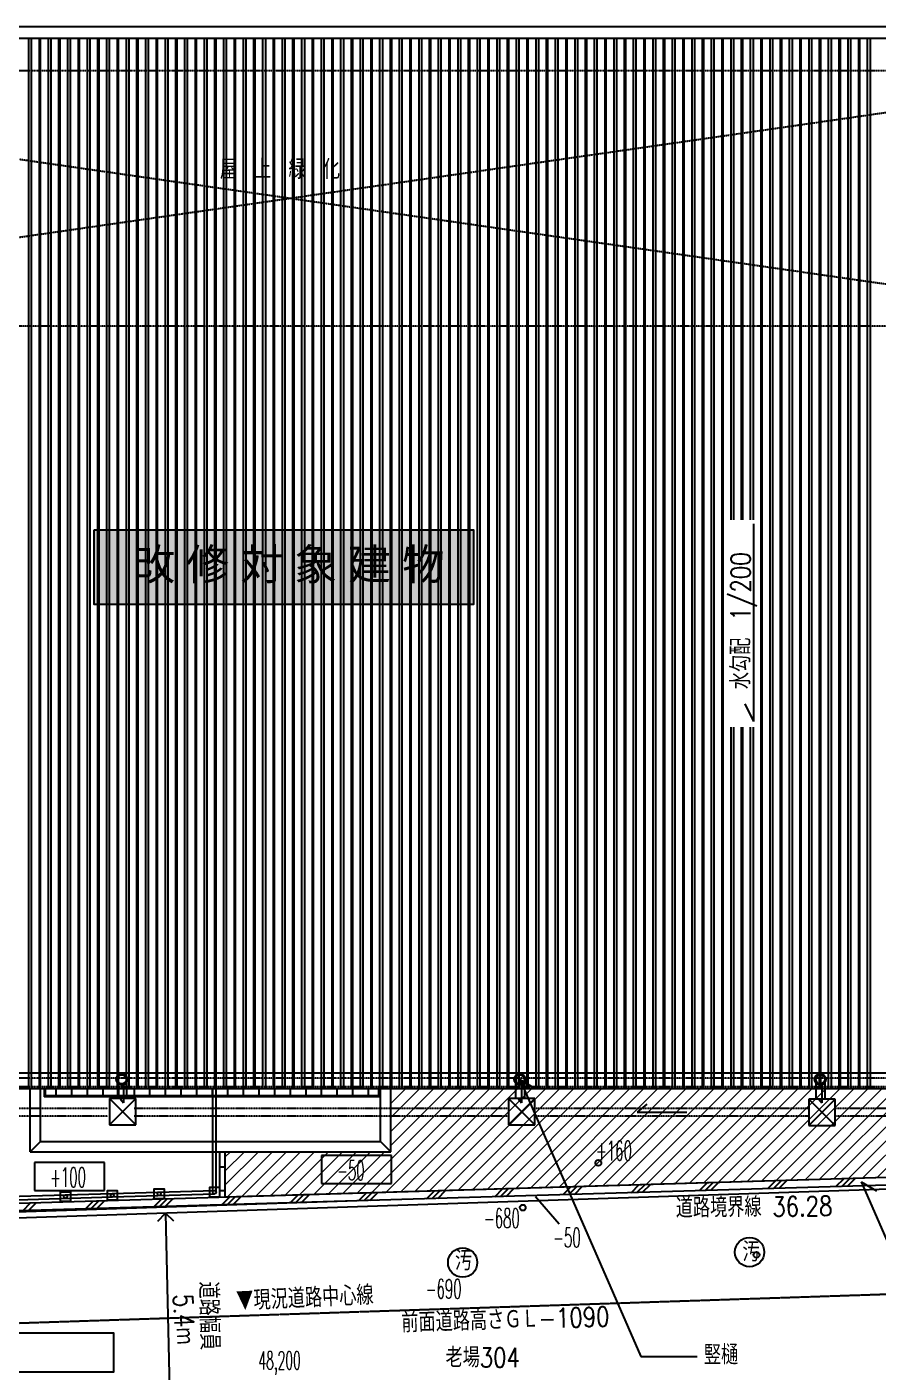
# Model space of a CAD drawing. Header units: millimetres. Extents: x 5204 to 163252, y 3613 to 115772.
# Drawn here: x 55657 to 77475, y 27485 to 61975 of the extents above; entities that cross this region are included whole.
import ezdxf
from ezdxf.enums import TextEntityAlignment as Align

# ---------------------------------------------------------------- set-up
doc = ezdxf.new("R2010")
doc.units = ezdxf.units.MM
doc.header["$LTSCALE"] = 0.2
doc.header["$PDMODE"] = 1
doc.linetypes.add('CENTER', pattern=[50.8, 31.75, -6.35, 6.35, -6.35])
doc.linetypes.add('HIDDEN', pattern=[0.375, 0.25, -0.125])
for name, color, linetype in [('0-0', 7, 'Continuous'), ('0-1', 7, 'Continuous'), ('1_文字', 3, 'Continuous'), ('92 設備記述', 3, 'Continuous'), ('A_緑地', 3, 'Continuous'), ('G0-MOJI', 7, 'Continuous')]:
    doc.layers.add(name, color=color, linetype=linetype)
doc.layers.add('A_通芯', color=8, linetype='Continuous', plot=False)
doc.styles.get("Standard").update_dxf_attribs({"font": 'simplex.shx', "width": 0.8, "height": 700, "bigfont": 'extfont2.shx'})
doc.styles.add('Standard-A', font='romans.shx', dxfattribs={"bigfont": 'extfont2.shx'})
doc.styles.add('丸ゴチック', font='HGRSMP.TTF')

msp = doc.modelspace()

# ---------------------------------------------------------------- hatches: boundary and pattern name
at = {"layer": '1_文字', "true_color": 0xffffff}
h = msp.add_hatch(color=7, dxfattribs=at)
h.dxf.hatch_style = 1
h.paths.add_polyline_path([(67101, 49083), (57382, 49083), (57382, 47167), (67101, 47167)])
at = {"layer": 'A_緑地', "lineweight": 5, "true_color": 0x00ff00}
h = msp.add_hatch(dxfattribs=at)
h.set_pattern_fill('ANSI31', color=3, scale=80)
h.set_pattern_definition([(45, (-146691.18, 5533.57), (-179.60512, 179.60512), [])])
h.paths.add_polyline_path([(86412, 34895), (86222, 34895), (86222, 34745), (64985, 34745), (64985, 33132), (60742, 33132), (60742, 31977), (88668, 32805), (90561, 34966), (89106, 45826), (89061, 45821), (88283, 51492), (87561, 51492), (87561, 42602), (86412, 42602)])

# ---------------------------------------------------------------- linework, layer by layer
at = {"layer": '0-0', "color": 7, "linetype": 'Continuous'}
for p, q in [((76395, 32241), (76601, 32447)), ((76541, 32245), (76747, 32452)), ((76687, 32250), (76893, 32456)), ((64153, 31878), (64359, 32084)), ((64298, 31882), (64505, 32088)), ((64444, 31887), (64650, 32093)), ((65901, 31930), (66108, 32136)), ((66047, 31934), (66253, 32140)), ((66193, 31938), (66399, 32145)), ((67650, 31982), (67857, 32188)), ((67796, 31986), (68002, 32192)), ((67942, 31990), (68148, 32197)), ((69399, 32034), (69606, 32240)), ((69545, 32038), (69751, 32244)), ((69691, 32042), (69897, 32248)), ((71148, 32085), (71354, 32292)), ((71294, 32090), (71500, 32296)), ((71440, 32094), (71646, 32300)), ((72897, 32137), (73103, 32343)), ((73043, 32142), (73249, 32348)), ((73189, 32146), (73395, 32352)), ((74646, 32189), (74852, 32395)), ((74792, 32193), (74998, 32400)), ((74938, 32198), (75144, 32404)), ((55554, 31623), (55760, 31829)), ((55699, 31627), (55906, 31833)), ((57157, 31670), (57363, 31877)), ((57303, 31675), (57509, 31881)), ((57448, 31679), (57655, 31885)), ((58906, 31722), (59112, 31929)), ((59052, 31727), (59258, 31933)), ((59197, 31731), (59403, 31937)), ((60655, 31774), (60861, 31980)), ((60800, 31779), (61007, 31985)), ((60946, 31783), (61152, 31989)), ((62404, 31826), (62610, 32032)), ((62549, 31830), (62756, 32037)), ((62695, 31835), (62901, 32041))]:
    msp.add_line(p, q, dxfattribs=at)
at = {"layer": '0-1', "color": 7, "linetype": 'Continuous'}
for p, q in [((86162, 61975), (38322, 61975)), ((86162, 61675), (38322, 61675)), ((55977, 34745), (55977, 61675)), ((56007, 34745), (56007, 61675)), ((56477, 34745), (56477, 61675)), ((56507, 34745), (56507, 61675)), ((56977, 34745), (56977, 61675)), ((57007, 34745), (57007, 61675)), ((57477, 34745), (57477, 61675)), ((57507, 34745), (57507, 61675)), ((57977, 34745), (57977, 61675)), ((58007, 34745), (58007, 61675)), ((58477, 34745), (58477, 61675)), ((58507, 34745), (58507, 61675)), ((58977, 34745), (58977, 61675)), ((59007, 34745), (59007, 61675)), ((59477, 34745), (59477, 61675)), ((59507, 34745), (59507, 61675)), ((59977, 34745), (59977, 61675)), ((60007, 34745), (60007, 61675)), ((60477, 34745), (60477, 61675)), ((60507, 34745), (60507, 61675)), ((60977, 34745), (60977, 61675)), ((61007, 34745), (61007, 61675)), ((61477, 34745), (61477, 61675)), ((61507, 34745), (61507, 61675)), ((61977, 34745), (61977, 61675)), ((62007, 34745), (62007, 61675)), ((62477, 34745), (62477, 61675)), ((62507, 34745), (62507, 61675)), ((62977, 34745), (62977, 61675)), ((63007, 34745), (63007, 61675)), ((63477, 34745), (63477, 61675)), ((63507, 34745), (63507, 61675)), ((63977, 34745), (63977, 61675)), ((64007, 34745), (64007, 61675)), ((64477, 34745), (64477, 61675)), ((64507, 34745), (64507, 61675)), ((64977, 34745), (64977, 61675)), ((65007, 34745), (65007, 61675)), ((65477, 34745), (65477, 61675)), ((65507, 34745), (65507, 61675)), ((65977, 34745), (65977, 61675)), ((66007, 34745), (66007, 61675)), ((66477, 34745), (66477, 61675)), ((66507, 34745), (66507, 61675)), ((66977, 34745), (66977, 61675)), ((67007, 34745), (67007, 61675)), ((67477, 34745), (67477, 61675)), ((67507, 34745), (67507, 61675)), ((67977, 34745), (67977, 61675)), ((68007, 34745), (68007, 61675)), ((68477, 34745), (68477, 61675)), ((68507, 34745), (68507, 61675)), ((68977, 34745), (68977, 61675)), ((69007, 34745), (69007, 61675)), ((69477, 34745), (69477, 61675)), ((69507, 34745), (69507, 61675)), ((69977, 34745), (69977, 61675)), ((70007, 34745), (70007, 61675)), ((70477, 34745), (70477, 61675)), ((70507, 34745), (70507, 61675)), ((70977, 34745), (70977, 61675)), ((71007, 34745), (71007, 61675)), ((71477, 34745), (71477, 61675)), ((71507, 34745), (71507, 61675)), ((71977, 34745), (71977, 61675)), ((72007, 34745), (72007, 61675)), ((72477, 34745), (72477, 61675)), ((72507, 34745), (72507, 61675)), ((72977, 34745), (72977, 61675)), ((73007, 34745), (73007, 61675)), ((73477, 34745), (73477, 61675)), ((73507, 34745), (73507, 61675)), ((73977, 49336), (73977, 61675)), ((74007, 49336), (74007, 61675)), ((74477, 34745), (74477, 61675)), ((74507, 34745), (74507, 61675)), ((74977, 34745), (74977, 61675)), ((75007, 34745), (75007, 61675)), ((75477, 34745), (75477, 61675)), ((75507, 34745), (75507, 61675)), ((75977, 34745), (75977, 61675)), ((76007, 34745), (76007, 61675)), ((76477, 34745), (76477, 61675)), ((76507, 34745), (76507, 61675)), ((76977, 34745), (76977, 61675)), ((77007, 34745), (77007, 61675)), ((73977, 34745), (73977, 44023)), ((74007, 34745), (74007, 44023)), ((86222, 34745), (38262, 34745)), ((55739, 33132), (55739, 34745)), ((56007, 33400), (56007, 34745)), ((56102, 34745), (56102, 34545)), ((64697, 34545), (56102, 34545)), ((56127, 34745), (56127, 34570)), ((64672, 34570), (56127, 34570)), ((56402, 34745), (56402, 34570)), ((56802, 34745), (56802, 34570)), ((57202, 34745), (57202, 34570)), ((57602, 34745), (57602, 34570)), ((58449, 34498), (57774, 34498)), ((57774, 33823), (58449, 34498)), ((57774, 34498), (58449, 33823)), ((57774, 34498), (57774, 33823)), ((58002, 34745), (58002, 34570)), ((58402, 34745), (58402, 34570)), ((58449, 33823), (58449, 34498)), ((58802, 34745), (58802, 34570)), ((59202, 34745), (59202, 34570)), ((59602, 34745), (59602, 34570)), ((60002, 34745), (60002, 34570)), ((60402, 34745), (60402, 34570)), ((60422, 32097), (60422, 34745)), ((60512, 32097), (60512, 34745)), ((60802, 34745), (60802, 34570)), ((61202, 34745), (61202, 34570)), ((61602, 34745), (61602, 34570)), ((62002, 34745), (62002, 34570)), ((62402, 34745), (62402, 34570)), ((62802, 34745), (62802, 34570)), ((63202, 34745), (63202, 34570)), ((63602, 34745), (63602, 34570)), ((64002, 34745), (64002, 34570)), ((64402, 34745), (64402, 34570)), ((64672, 34745), (64672, 34570)), ((64697, 34745), (64697, 34545)), ((64717, 33400), (64717, 34745)), ((64985, 33132), (64985, 34745)), ((67998, 34498), (67998, 33823)), ((67998, 34498), (68673, 33823)), ((67998, 33823), (68673, 34498)), ((68673, 34498), (67998, 34498)), ((68673, 33823), (68673, 34498)), ((71543, 34356), (71296, 34146)), ((71296, 34146), (72569, 34146)), ((75701, 34484), (75701, 33809)), ((75701, 34484), (76376, 33809)), ((75701, 33809), (76376, 34484)), ((76376, 34484), (75701, 34484)), ((76376, 33809), (76376, 34484)), ((57774, 33823), (58449, 33823)), ((67998, 33823), (68673, 33823)), ((75701, 33809), (76376, 33809)), ((56007, 33400), (55739, 33132)), ((55739, 33132), (64985, 33132)), ((56007, 33400), (64717, 33400)), ((60592, 33132), (60592, 31972)), ((60742, 31972), (60742, 33132)), ((64717, 33400), (64985, 33132)), ((49342, 31639), (87386, 32767)), ((55848, 32861), (55848, 32141)), ((57648, 32861), (55848, 32861)), ((57648, 32141), (57648, 32861)), ((65005, 33037), (63205, 33037)), ((63205, 33037), (63205, 32317)), ((65005, 32317), (65005, 33037)), ((87392, 32567), (49348, 31439)), ((60742, 32735), (60592, 32735)), ((55848, 32141), (57648, 32141)), ((57844, 32063), (60464, 32142)), ((60742, 32135), (60592, 32135)), ((63205, 32317), (65005, 32317)), ((54244, 31958), (57844, 32063)), ((54247, 31868), (57847, 31974)), ((57847, 31974), (60467, 32052)), ((68692, 31983), (69296, 31285)), ((59206, 31561), (59242, 31562))]:
    msp.add_line(p, q, dxfattribs=at)
at = {"layer": '0-1', "color": 8, "linetype": 'Continuous'}
for p, q in [((55707, 34745), (55707, 61675)), ((55777, 34745), (55777, 61675)), ((56207, 34745), (56207, 61675)), ((56277, 34745), (56277, 61675)), ((56707, 34745), (56707, 61675)), ((56777, 34745), (56777, 61675)), ((57207, 34745), (57207, 61675)), ((57277, 34745), (57277, 61675)), ((57707, 34745), (57707, 61675)), ((57777, 34745), (57777, 61675)), ((58207, 34745), (58207, 61675)), ((58277, 34745), (58277, 61675)), ((58707, 34745), (58707, 61675)), ((58777, 34745), (58777, 61675)), ((59207, 34745), (59207, 61675)), ((59277, 34745), (59277, 61675)), ((59707, 34745), (59707, 61675)), ((59777, 34745), (59777, 61675)), ((60207, 34745), (60207, 61675)), ((60277, 34745), (60277, 61675)), ((60707, 34745), (60707, 61675)), ((60777, 34745), (60777, 61675)), ((61207, 34745), (61207, 61675)), ((61277, 34745), (61277, 61675)), ((61707, 34745), (61707, 61675)), ((61777, 34745), (61777, 61675)), ((62207, 34745), (62207, 61675)), ((62277, 34745), (62277, 61675)), ((62707, 34745), (62707, 61675)), ((62777, 34745), (62777, 61675)), ((63207, 34745), (63207, 61675)), ((63277, 34745), (63277, 61675)), ((63707, 34745), (63707, 61675)), ((63777, 34745), (63777, 61675)), ((64207, 34745), (64207, 61675)), ((64277, 34745), (64277, 61675)), ((64707, 34745), (64707, 61675)), ((64777, 34745), (64777, 61675)), ((65207, 34745), (65207, 61675)), ((65277, 34745), (65277, 61675)), ((65707, 34745), (65707, 61675)), ((65777, 34745), (65777, 61675)), ((66207, 34745), (66207, 61675)), ((66277, 34745), (66277, 61675)), ((66707, 34745), (66707, 61675)), ((66777, 34745), (66777, 61675)), ((67207, 34745), (67207, 61675)), ((67277, 34745), (67277, 61675)), ((67707, 34745), (67707, 61675)), ((67777, 34745), (67777, 61675)), ((68207, 34745), (68207, 61675)), ((68277, 34745), (68277, 61675)), ((68707, 34745), (68707, 61675)), ((68777, 34745), (68777, 61675)), ((69207, 34745), (69207, 61675)), ((69277, 34745), (69277, 61675)), ((69707, 34745), (69707, 61675)), ((69777, 34745), (69777, 61675)), ((70207, 34745), (70207, 61675)), ((70277, 34745), (70277, 61675)), ((70707, 34745), (70707, 61675)), ((70777, 34745), (70777, 61675)), ((71207, 34745), (71207, 61675)), ((71277, 34745), (71277, 61675)), ((71707, 34745), (71707, 61675)), ((71777, 34745), (71777, 61675)), ((72207, 34745), (72207, 61675)), ((72277, 34745), (72277, 61675)), ((72707, 34745), (72707, 61675)), ((72777, 34745), (72777, 61675)), ((73207, 34745), (73207, 61675)), ((73277, 34745), (73277, 61675)), ((73707, 49336), (73707, 61675)), ((73777, 49336), (73777, 61675)), ((74207, 49336), (74207, 61675)), ((74277, 49336), (74277, 61675)), ((74707, 34745), (74707, 61675)), ((74777, 34745), (74777, 61675)), ((75207, 34745), (75207, 61675)), ((75277, 34745), (75277, 61675)), ((75707, 34745), (75707, 61675)), ((75777, 34745), (75777, 61675)), ((76207, 34745), (76207, 61675)), ((76277, 34745), (76277, 61675)), ((76707, 34745), (76707, 61675)), ((76777, 34745), (76777, 61675)), ((77207, 34745), (77207, 61675)), ((77277, 34745), (77277, 61675)), ((73707, 34745), (73707, 44023)), ((73777, 34745), (73777, 44023)), ((74207, 34745), (74207, 44023)), ((74277, 34745), (74277, 44023))]:
    msp.add_line(p, q, dxfattribs=at)
at = {"layer": '0-1', "color": 8, "linetype": 'HIDDEN', "ltscale": 30}
for p, q in [((39626, 54303), (85128, 60856)), ((85128, 54303), (39626, 60856)), ((86162, 35025), (38322, 35025)), ((86162, 34795), (38322, 34795)), ((57729, 34246), (38817, 34246)), ((67998, 34246), (58404, 34246)), ((75701, 34246), (68673, 34246)), ((87132, 34246), (76376, 34246)), ((57729, 34046), (38817, 34046)), ((67998, 34046), (58404, 34046)), ((75701, 34046), (68673, 34046)), ((87132, 34046), (76376, 34046))]:
    msp.add_line(p, q, dxfattribs=at)
at = {"layer": '0-1', "color": 7}
for p, q in [((21463, 35155), (97602, 35155)), ((57977, 34990), (57977, 34484)), ((58136, 34836), (58136, 34388)), ((58207, 34990), (58207, 34484)), ((68177, 34990), (68177, 34514)), ((68336, 34836), (68336, 34388)), ((68407, 34990), (68407, 34514)), ((75877, 34990), (75877, 34514)), ((76036, 34836), (76036, 34388)), ((76107, 34990), (76107, 34514)), ((58059, 34483), (58136, 34388)), ((68259, 34483), (68336, 34388)), ((75959, 34483), (76036, 34388)), ((89041, 32555), (52779, 31347)), ((64637, 31892), (52774, 31497))]:
    msp.add_line(p, q, dxfattribs=at)
at = {"layer": '0-1', "color": 8, "linetype": 'HIDDEN', "ltscale": 30}
msp.add_lwpolyline([(39626, 60856), (85128, 60856), (85128, 54303), (39626, 54303), (39626, 60856), (39626, 60856)], close=True, dxfattribs=at)
at = {"layer": '0-1', "color": 7}
for points in [[(56522, 31859), (56522, 32109), (56772, 32109), (56772, 31859), (56522, 31859), (56522, 31859)], [(57722, 31894), (57722, 32144), (57972, 32144), (57972, 31894), (57722, 31894), (57722, 31894)], [(58922, 31930), (58922, 32180), (59172, 32180), (59172, 31930), (58922, 31930), (58922, 31930)], [(60342, 31972), (60342, 32222), (60592, 32222), (60592, 31972), (60342, 31972), (60342, 31972)]]:
    msp.add_lwpolyline(points, close=True, dxfattribs=at)
at = {"layer": '0-1', "color": 7, "linetype": 'Continuous'}
for centre, radius in [((58092, 34990), 145), ((58092, 34990), 115), ((68292, 34990), 145), ((68292, 34990), 115), ((75992, 34990), 145), ((75992, 34990), 115), ((70303, 32848), 75), ((68366, 31701), 75), ((74360, 30489), 75)]:
    msp.add_circle(centre, radius, dxfattribs=at)
at = {"layer": '0-1', "color": 7}
for centre in [(59047, 32055), (60467, 32097), (56647, 31984), (57847, 32019)]:
    msp.add_circle(centre, 45, dxfattribs=at)
for p in [(76081, 41867), (76081, 41867), (76081, 41867), (76081, 41867), (76081, 41867), (76081, 41867), (76081, 41867), (76081, 41867), (76081, 41867), (76081, 41866), (76081, 41866), (76081, 41866), (76082, 41867), (76082, 41867), (76082, 41867), (76082, 41866), (76957, 41867), (76957, 41867), (76957, 41867), (76957, 41867), (76957, 41867), (76957, 41867), (76957, 41867), (76957, 41867), (76957, 41867), (76957, 41866), (76957, 41866), (76957, 41866), (76958, 41867), (76958, 41867), (76958, 41867), (76958, 41866), (77457, 41867), (77457, 41867), (77457, 41867), (77457, 41867), (77457, 41867), (77457, 41867), (77457, 41867), (77457, 41867), (77457, 41867), (77457, 41866), (77457, 41866), (77457, 41866), (77458, 41867), (77458, 41867), (77458, 41867), (77458, 41866), (64039, 41226), (65002, 41226), (65946, 41226), (66889, 41226), (67853, 41226), (68039, 41226), (64039, 40478), (65946, 40478), (67853, 40478), (68039, 40478), (64039, 39868), (65946, 39868), (67853, 39868), (68039, 39868), (64039, 39258), (65946, 39258), (67853, 39258), (68039, 39258), (76594, 39067), (76594, 39067), (76594, 39067), (76594, 39067), (76594, 39067), (76594, 39067), (76594, 39066), (76594, 39066), (76595, 39067), (76595, 39067), (76595, 39067), (76595, 39067), (76595, 39067), (76595, 39067), (76595, 39067), (76595, 39067), (76595, 39067), (76595, 39067), (76595, 39067), (76595, 39067), (76595, 39067), (76595, 39067), (76595, 39067), (76595, 39067), (76595, 39067), (76595, 39067), (76595, 39066), (76595, 39066), (76595, 39066), (76595, 39066), (76595, 39066), (76595, 39066), (76081, 38917), (76081, 38917), (76081, 38917), (76081, 38917), (76081, 38917), (76081, 38917), (76081, 38917), (76081, 38917), (76081, 38917), (76081, 38916), (76081, 38916), (76081, 38916), (76082, 38917), (76082, 38917), (76082, 38917), (76082, 38916), (76594, 38917), (76594, 38917), (76594, 38917), (76594, 38917), (76594, 38917), (76594, 38917), (76594, 38916), (76594, 38916), (76595, 38917), (76595, 38917), (76595, 38917), (76595, 38917), (76595, 38917), (76595, 38917), (76595, 38917), (76595, 38917), (76595, 38917), (76595, 38917), (76595, 38917), (76595, 38917), (76595, 38917), (76595, 38917), (76595, 38917), (76595, 38917), (76595, 38917), (76595, 38917), (76595, 38916), (76595, 38916), (76595, 38916), (76595, 38916), (76595, 38916), (76595, 38916), (64039, 38404), (65002, 38404), (65946, 38404), (66889, 38404), (67853, 38404), (68039, 38404), (76081, 38417), (76081, 38417), (76081, 38417), (76081, 38417), (76081, 38417), (76081, 38417), (76081, 38417), (76081, 38417), (76081, 38417), (76081, 38416), (76081, 38416), (76081, 38416), (76082, 38417), (76082, 38417), (76082, 38417), (76082, 38416), (76594, 38417), (76594, 38417), (76594, 38417), (76594, 38416), (76595, 38417), (76595, 38417), (76595, 38417), (76595, 38417), (76595, 38417), (76595, 38417), (76595, 38417), (76595, 38417), (76595, 38417), (76595, 38416), (76595, 38416), (76595, 38416), (58425, 30632), (58425, 30632)]:
    msp.add_point(p, dxfattribs=at)
at = {"layer": '1_文字', "color": 7, "true_color": 0xffffff}
msp.add_lwpolyline([(57382, 49083), (67101, 49083), (67101, 47167), (57382, 47167)], close=True, dxfattribs=at)
at = {"layer": '92 設備記述'}
for p, q in [((74285, 49234), (74285, 44164)), ((74060, 44619), (74285, 44164)), ((68292, 34990), (68683, 34758)), ((68292, 34990), (71390, 27887)), ((77042, 32361), (77433, 32129)), ((77042, 32361), (78650, 28674)), ((59011, 31357), (59206, 31561)), ((59206, 31561), (59216, 31161)), ((59206, 31561), (59411, 31366)), ((59216, 31161), (59324, 26584)), ((71390, 27887), (72834, 27887))]:
    msp.add_line(p, q, dxfattribs=at)
msp.add_lwpolyline([(49029, 28493), (57875, 28493), (57875, 27485), (49029, 27485), (49029, 28493), (49029, 28493)], close=True, dxfattribs=at)
for centre in [(74181, 30562), (66826, 30293)]:
    msp.add_circle(centre, 375, dxfattribs=at)
at = {"layer": 'A_緑地'}
for p, q in [((86222, 34745), (64985, 34745)), ((64985, 33132), (64985, 34745)), ((60742, 33132), (64985, 33132)), ((60742, 31977), (60742, 33132)), ((60742, 31977), (88668, 32805))]:
    msp.add_line(p, q, dxfattribs=at)
at = {"layer": 'A_通芯', "linetype": 'CENTER', "ltscale": 2}
msp.add_line((94099, 30022), (52825, 28647), dxfattribs=at)

# ---------------------------------------------------------------- texts
at = {"layer": '0-1', "color": 7, "width": 0.5}
for s, p in [('+160', (70243, 32915)), ('-50', (63606, 32408)), ('+100', (56249, 32232)), ('-680', (67368, 31182)), ('-50', (69144, 30686)), ('-690', (65878, 29371))]:
    msp.add_text(s, height=500, rotation=359.84, dxfattribs=at).set_placement(p)
msp.add_text('48,200', height=460, dxfattribs=at).set_placement((61592, 27555))
at = {"layer": '92 設備記述', "style": 'Standard-A', "width": 0.8}
for s, p in [('屋\u3000上\u3000緑\u3000化', (60602, 58077)), ('汚', (73999, 30320)), ('汚', (66629, 30094)), ('老場304', (66387, 27608)), ('竪樋', (73008, 27680))]:
    msp.add_text(s, height=500, dxfattribs=at).set_placement(p)
for s, rotation, p in [('水勾配\u30001/200', 90, (74202, 44995)), ('道路境界線 36.28', 0.8228, (72291, 31440)), ('道路幅員', 271.3984, (60059, 29802)), ('▼現況道路中心線', 2.6285, (61037, 29056)), ('5.4ｍ', 272.5658, (59408, 29476)), ('前面道路高さＧＬ-1090', 1.7928, (65262, 28496))]:
    msp.add_text(s, height=500, rotation=rotation, dxfattribs=at).set_placement(p)
at = {"layer": 'G0-MOJI', "color": 3, "style": '丸ゴチック'}
msp.add_text('改 修 対 象 建 物', height=800, dxfattribs=at).set_placement((58365, 48197), align=Align.MIDDLE_LEFT)

doc.saveas('drawing.dxf')
